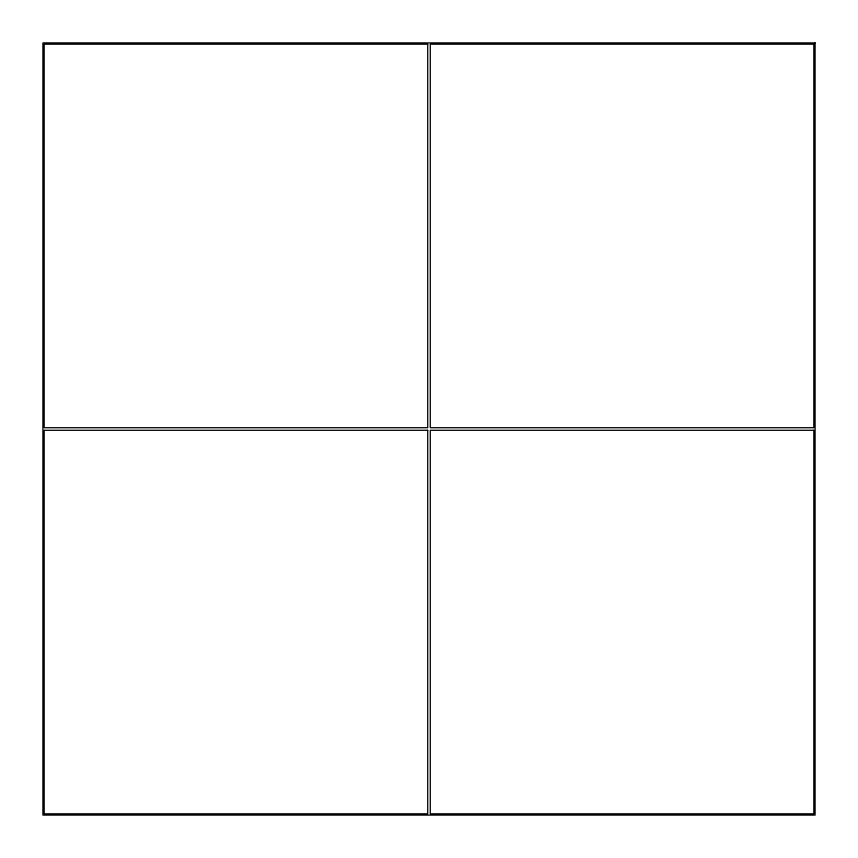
<?xml version="1.0" encoding="UTF-8"?>
<svg xmlns="http://www.w3.org/2000/svg" width="858" height="858" viewBox="0 0 858 858"><rect width="100%" height="100%" fill="white"/><g stroke="black" fill="none" stroke-linecap="round" stroke-linejoin="round"><path stroke-width="1.29" d="M815.1 42.9L42.9 42.9L42.9 815.1L815.1 815.1L815.1 42.9M427.713 44.187L44.187 44.187L44.187 427.713L427.713 427.713L427.713 44.187M813.813 44.187L430.287 44.187L430.287 427.713L813.813 427.713L813.813 44.187M427.713 430.287L44.187 430.287L44.187 813.813L427.713 813.813L427.713 430.287M813.813 430.287L430.287 430.287L430.287 813.813L813.813 813.813L813.813 430.287"/></g></svg>
